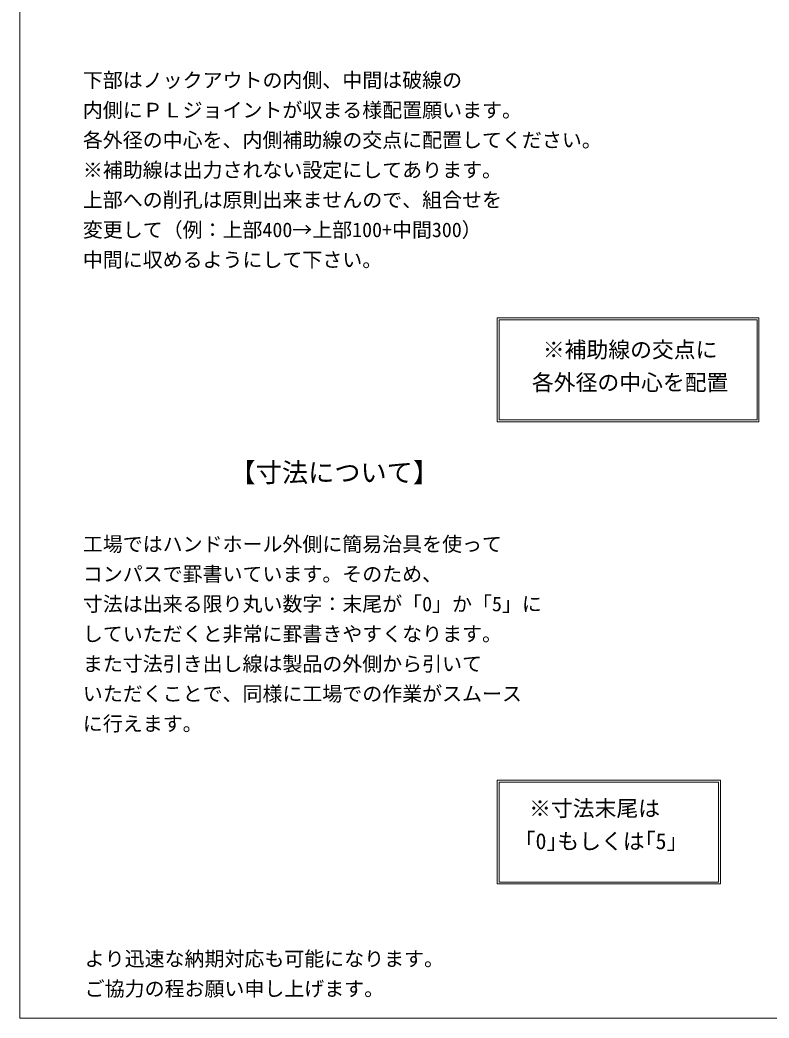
# Model space of a CAD drawing. Units: millimetres, scale not verified. Extents: x -4890 to 18490, y -2299 to 2299.
# Drawn here: x -4890 to -2944, y -1976 to 617 of the extents above; entities that cross this region are included whole.
import ezdxf
from ezdxf.enums import TextEntityAlignment as Align

# ---------------------------------------------------------------- set-up
doc = ezdxf.new("R2010")
doc.units = ezdxf.units.MM
doc.header["$LTSCALE"] = 10
for name, color, linetype, lineweight in [('0-2_waku', 7, 'Continuous', 18), ('0-9_uchigawa', 6, 'Continuous', 18), ('0-E_文字１', 7, 'Continuous', 18)]:
    doc.layers.add(name, color=color, linetype=linetype, lineweight=lineweight)
doc.styles.add('ＭＳ ゴシック', font='')
doc.styles.get('ＭＳ ゴシック').set_extended_font_data('MS Gothic')

msp = doc.modelspace()

# ---------------------------------------------------------------- linework, layer by layer
at = {"layer": '0-2_waku'}
for p, q in [((-4890, 2298.51), (-4890, -1976.49)), ((-4890, -1976.49), (-1830, -1976.49)), ((-4890, -1976.49), (-1830, -1976.49)), ((-4890, -1976.49), (-1830, -1976.49)), ((-4890, -1976.49), (-1830, -1976.49))]:
    msp.add_line(p, q, dxfattribs=at)
at = {"layer": '0-9_uchigawa'}
for p, q in [((-3650.47, -426.98), (-3650.47, -156.98)), ((-3650.47, -156.98), (-2970.47, -156.98)), ((-3645.47, -421.98), (-3645.47, -161.98)), ((-3645.47, -161.98), (-2975.47, -161.98)), ((-2975.47, -421.98), (-2975.47, -161.98)), ((-2970.47, -426.98), (-2970.47, -156.98)), ((-3650.47, -426.98), (-2970.47, -426.98)), ((-3645.47, -421.98), (-2975.47, -421.98)), ((-3650.47, -1358.2), (-3070.47, -1358.2)), ((-3650.47, -1628.2), (-3650.47, -1358.2)), ((-3645.47, -1363.2), (-3075.47, -1363.2)), ((-3645.47, -1623.2), (-3645.47, -1363.2)), ((-3075.47, -1623.2), (-3075.47, -1363.2)), ((-3070.47, -1628.2), (-3070.47, -1358.2)), ((-3650.47, -1628.2), (-3070.47, -1628.2)), ((-3645.47, -1623.2), (-3075.47, -1623.2))]:
    msp.add_line(p, q, dxfattribs=at)

# ---------------------------------------------------------------- texts
at = {"layer": '0-E_文字１', "style": 'ＭＳ ゴシック'}
for s, height, p in [('下部はノックアウトの内側、中間は破線の', 38.01, (-4726.7, 429.98)), ('内側にＰＬジョイントが収まる様配置願います。', 38.01, (-4726.7, 352.22)), ('各外径の中心を、内側補助線の交点に配置してください。', 38.01, (-4726.7, 274.46)), ('※補助線は出力されない設定にしてあります。', 38.01, (-4726.7, 196.7)), ('上部への削孔は原則出来ませんので、組合せを', 38.01, (-4726.7, 118.94)), ('変更して（例：上部400→上部100+中間300）', 38.01, (-4726.7, 41.18)), ('中間に収めるようにして下さい。', 38.01, (-4726.7, -36.58)), (' ※補助線の交点に', 41.57, (-3560.21, -273.18)), ('各外径の中心を配置', 41.57, (-3560.21, -358.23)), ('【寸法について】', 49.88, (-4345.66, -598.82)), ('工場ではハンドホール外側に簡易治具を使って', 38.01, (-4726.7, -775.45)), ('コンパスで罫書いています。そのため、', 38.01, (-4726.7, -853.21)), ('寸法は出来る限り丸い数字：末尾が「0」か「5」に', 38.01, (-4726.7, -930.97)), ('していただくと非常に罫書きやすくなります。', 38.01, (-4726.7, -1008.73)), ('また寸法引き出し線は製品の外側から引いて', 38.01, (-4726.7, -1086.49)), ('いただくことで、同様に工場での作業がスムース', 38.01, (-4726.7, -1164.25)), ('に行えます。', 38.01, (-4726.7, -1242.01)), ('※寸法末尾は', 41.57, (-3567.53, -1465)), ('「0｣もしくは｢5｣', 41.57, (-3607.42, -1550.27)), ('より迅速な納期対応も可能になります。\u3000', 38.01, (-4721.85, -1852.91)), ('ご協力の程お願い申し上げます。', 38.01, (-4721.85, -1930.67))]:
    msp.add_text(s, height=height, dxfattribs=at).set_placement(p, align=Align.BOTTOM_LEFT)

doc.saveas('drawing.dxf')
